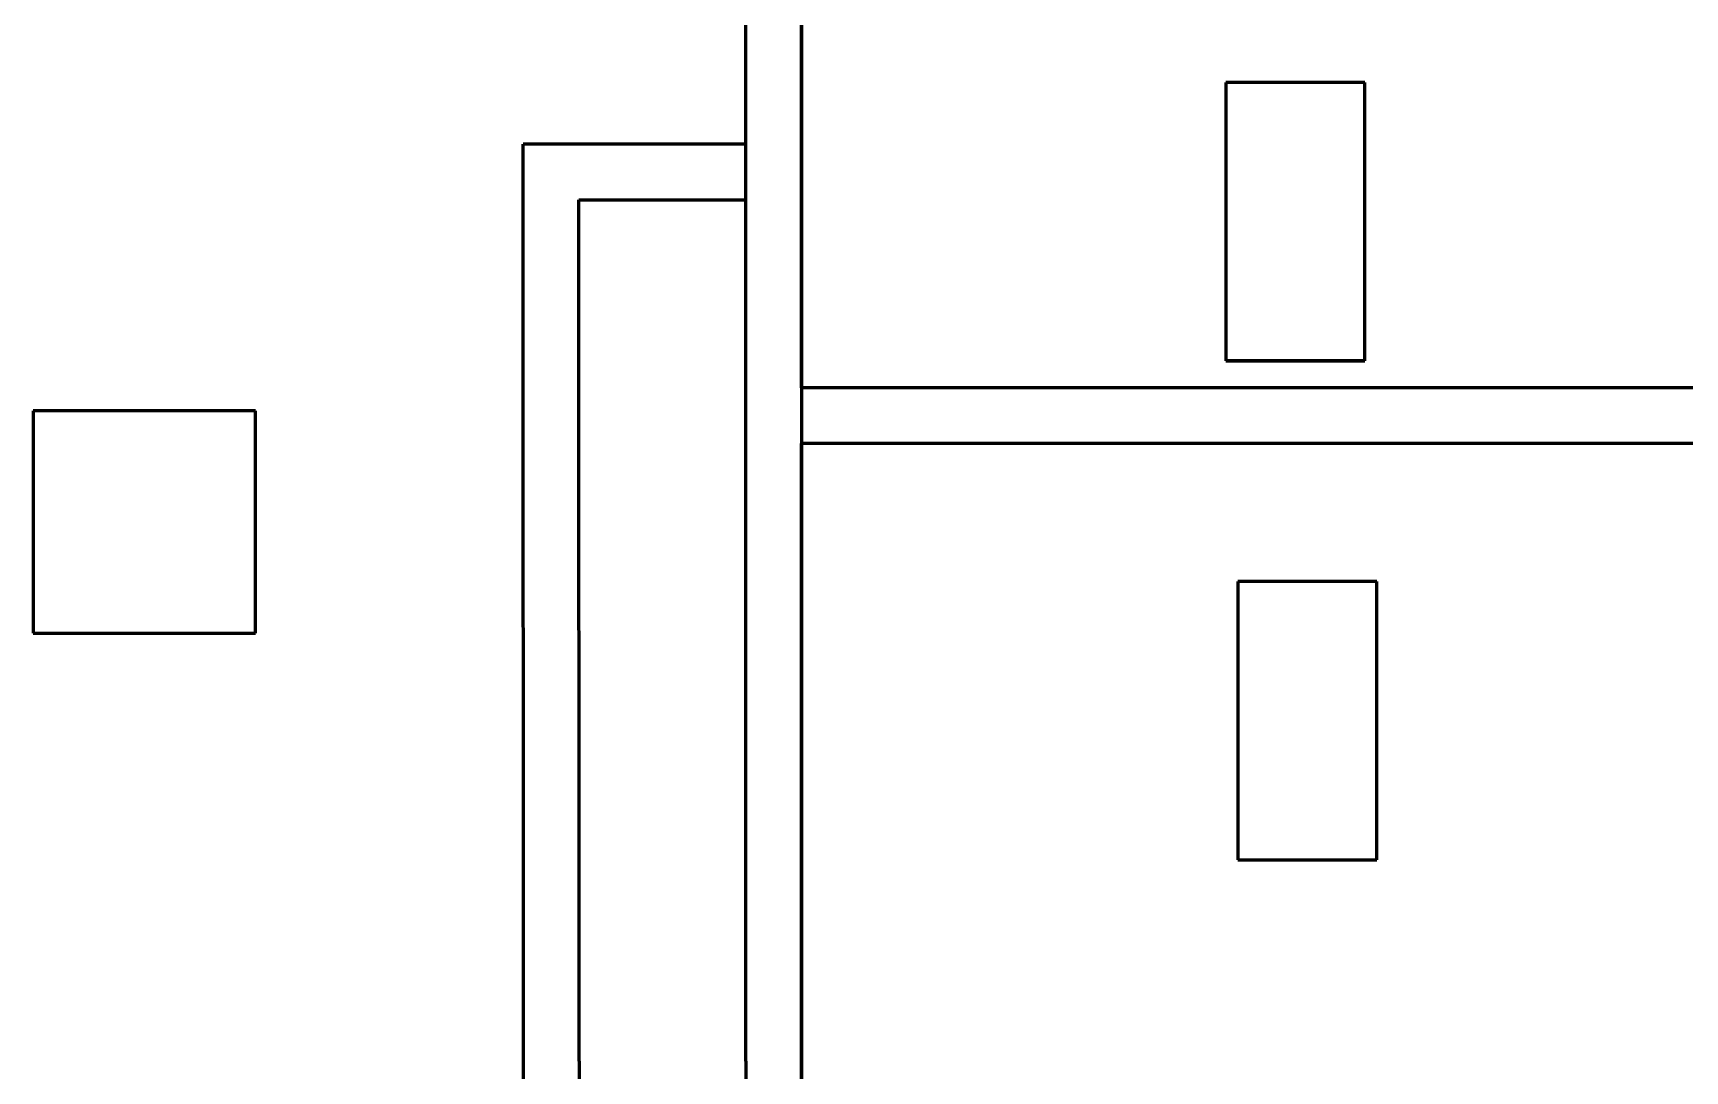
# Model space of a CAD drawing. Extents: x 0 to 297, y 0 to 292.
# Drawn here: x 222.98 to 237.84, y 138.13 to 147.46 of the extents above; entities that cross this region are included whole.
import ezdxf

# ---------------------------------------------------------------- set-up
doc = ezdxf.new("R2010")
doc.units = 0
doc.header["$MEASUREMENT"] = 0
doc.linetypes.add('K5LT_BASIC', pattern=[0])
doc.layers.add('Системный слой', color=7, linetype='Continuous')

# ---------------------------------------------------------------- blocks, each defined once
blk = doc.blocks.new('*U')
at = {"layer": 'Системный слой', "linetype": 'K5LT_BASIC', "lineweight": 60}
for p, q in [((234.958, 147.013), (233.708, 147.013)), ((233.708, 147.013), (233.708, 144.513)), ((234.958, 144.513), (234.958, 147.013)), ((233.708, 144.513), (234.958, 144.513)), ((224.985, 144.064), (222.985, 144.064)), ((222.985, 144.064), (222.985, 142.064)), ((224.985, 142.064), (224.985, 144.064)), ((235.067, 142.528), (233.817, 142.528)), ((233.817, 142.528), (233.817, 140.028)), ((235.067, 140.028), (235.067, 142.528)), ((222.985, 142.064), (224.985, 142.064)), ((233.817, 140.028), (235.067, 140.028))]:
    blk.add_line(p, q, dxfattribs=at)

msp = doc.modelspace()

# ---------------------------------------------------------------- linework, layer by layer
at = {"layer": 'Системный слой', "linetype": 'K5LT_BASIC', "lineweight": 60}
for p, q in [((229.893, 144.269), (229.893, 173.769)), ((229.393, 138.219), (229.393, 163.249)), ((229.893, 158.769), (229.893, 129.269)), ((229.391, 150.46), (229.391, 146.46)), ((229.391, 146.46), (227.391, 146.46)), ((227.393, 137.718), (227.391, 146.46)), ((227.891, 145.96), (229.391, 145.96)), ((227.893, 138.219), (227.891, 145.96)), ((234.958, 144.513), (233.708, 144.513)), ((231.142, 144.269), (229.893, 144.269)), ((251.142, 144.269), (231.142, 144.269)), ((231.142, 143.769), (229.893, 143.769)), ((229.893, 129.269), (229.893, 143.769)), ((229.893, 143.769), (229.893, 99.269)), ((251.142, 143.769), (231.142, 143.769)), ((227.893, 138.219), (227.893, 133.219)), ((229.393, 138.219), (229.393, 108.585))]:
    msp.add_line(p, q, dxfattribs=at)

# ---------------------------------------------------------------- block references
at = {"layer": 'Системный слой'}
msp.add_blockref('*U', (0, 0), dxfattribs=at)
msp.add_blockref('*U', (0, 0), dxfattribs=at)
msp.add_blockref('*U', (0, 0), dxfattribs=at)
msp.add_blockref('*U', (0, 0), dxfattribs=at)
msp.add_blockref('*U', (0, 0), dxfattribs=at)
msp.add_blockref('*U', (0, 0), dxfattribs=at)
msp.add_blockref('*U', (0, 0), dxfattribs=at)
msp.add_blockref('*U', (0, 0), dxfattribs=at)
msp.add_blockref('*U', (0, 0), dxfattribs=at)
msp.add_blockref('*U', (0, 0), dxfattribs=at)
msp.add_blockref('*U', (0, 0), dxfattribs=at)
msp.add_blockref('*U', (0, 0), dxfattribs=at)
msp.add_blockref('*U', (0, 0), dxfattribs=at)
msp.add_blockref('*U', (0, 0), dxfattribs=at)
msp.add_blockref('*U', (0, 0), dxfattribs=at)
msp.add_blockref('*U', (0, 0), dxfattribs=at)
msp.add_blockref('*U', (0, 0), dxfattribs=at)
msp.add_blockref('*U', (0, 0), dxfattribs=at)
msp.add_blockref('*U', (0, 0), dxfattribs=at)
msp.add_blockref('*U', (0, 0), dxfattribs=at)
msp.add_blockref('*U', (0, 0), dxfattribs=at)
msp.add_blockref('*U', (0, 0), dxfattribs=at)
msp.add_blockref('*U', (0, 0), dxfattribs=at)
msp.add_blockref('*U', (0, 0), dxfattribs=at)
msp.add_blockref('*U', (0, 0), dxfattribs=at)
msp.add_blockref('*U', (0, 0), dxfattribs=at)
msp.add_blockref('*U', (0, 0), dxfattribs=at)
msp.add_blockref('*U', (0, 0), dxfattribs=at)
msp.add_blockref('*U', (0, 0), dxfattribs=at)
msp.add_blockref('*U', (0, 0), dxfattribs=at)
msp.add_blockref('*U', (0, 0), dxfattribs=at)
msp.add_blockref('*U', (0, 0), dxfattribs=at)
msp.add_blockref('*U', (0, 0), dxfattribs=at)
msp.add_blockref('*U', (0, 0), dxfattribs=at)
msp.add_blockref('*U', (0, 0), dxfattribs=at)
msp.add_blockref('*U', (0, 0), dxfattribs=at)
msp.add_blockref('*U', (0, 0), dxfattribs=at)
msp.add_blockref('*U', (0, 0), dxfattribs=at)
msp.add_blockref('*U', (0, 0), dxfattribs=at)
msp.add_blockref('*U', (0, 0), dxfattribs=at)
msp.add_blockref('*U', (0, 0), dxfattribs=at)
msp.add_blockref('*U', (0, 0), dxfattribs=at)
msp.add_blockref('*U', (0, 0), dxfattribs=at)
msp.add_blockref('*U', (0, 0), dxfattribs=at)
msp.add_blockref('*U', (0, 0), dxfattribs=at)
msp.add_blockref('*U', (0, 0), dxfattribs=at)
msp.add_blockref('*U', (0, 0), dxfattribs=at)
msp.add_blockref('*U', (0, 0), dxfattribs=at)
msp.add_blockref('*U', (0, 0), dxfattribs=at)
msp.add_blockref('*U', (0, 0), dxfattribs=at)
msp.add_blockref('*U', (0, 0), dxfattribs=at)
msp.add_blockref('*U', (0, 0), dxfattribs=at)
msp.add_blockref('*U', (0, 0), dxfattribs=at)
msp.add_blockref('*U', (0, 0), dxfattribs=at)
msp.add_blockref('*U', (0, 0), dxfattribs=at)
msp.add_blockref('*U', (0, 0), dxfattribs=at)
msp.add_blockref('*U', (0, 0), dxfattribs=at)
msp.add_blockref('*U', (0, 0), dxfattribs=at)
msp.add_blockref('*U', (0, 0), dxfattribs=at)
msp.add_blockref('*U', (0, 0), dxfattribs=at)
msp.add_blockref('*U', (0, 0), dxfattribs=at)
msp.add_blockref('*U', (0, 0), dxfattribs=at)
msp.add_blockref('*U', (0, 0), dxfattribs=at)
msp.add_blockref('*U', (0, 0), dxfattribs=at)
msp.add_blockref('*U', (0, 0), dxfattribs=at)
msp.add_blockref('*U', (0, 0), dxfattribs=at)
msp.add_blockref('*U', (0, 0), dxfattribs=at)
msp.add_blockref('*U', (0, 0), dxfattribs=at)
msp.add_blockref('*U', (0, 0), dxfattribs=at)
msp.add_blockref('*U', (0, 0), dxfattribs=at)
msp.add_blockref('*U', (0, 0), dxfattribs=at)
msp.add_blockref('*U', (0, 0), dxfattribs=at)
msp.add_blockref('*U', (0, 0), dxfattribs=at)
msp.add_blockref('*U', (0, 0), dxfattribs=at)
msp.add_blockref('*U', (0, 0), dxfattribs=at)
msp.add_blockref('*U', (0, 0), dxfattribs=at)
msp.add_blockref('*U', (0, 0), dxfattribs=at)
msp.add_blockref('*U', (0, 0), dxfattribs=at)
msp.add_blockref('*U', (0, 0), dxfattribs=at)
msp.add_blockref('*U', (0, 0), dxfattribs=at)
msp.add_blockref('*U', (0, 0), dxfattribs=at)
msp.add_blockref('*U', (0, 0), dxfattribs=at)
msp.add_blockref('*U', (0, 0), dxfattribs=at)
msp.add_blockref('*U', (0, 0), dxfattribs=at)
msp.add_blockref('*U', (0, 0), dxfattribs=at)
msp.add_blockref('*U', (0, 0), dxfattribs=at)
msp.add_blockref('*U', (0, 0), dxfattribs=at)
msp.add_blockref('*U', (0, 0), dxfattribs=at)
msp.add_blockref('*U', (0, 0), dxfattribs=at)
msp.add_blockref('*U', (0, 0), dxfattribs=at)
msp.add_blockref('*U', (0, 0), dxfattribs=at)
msp.add_blockref('*U', (0, 0), dxfattribs=at)
msp.add_blockref('*U', (0, 0), dxfattribs=at)
msp.add_blockref('*U', (0, 0), dxfattribs=at)
msp.add_blockref('*U', (0, 0), dxfattribs=at)
msp.add_blockref('*U', (0, 0), dxfattribs=at)
msp.add_blockref('*U', (0, 0), dxfattribs=at)
msp.add_blockref('*U', (0, 0), dxfattribs=at)
msp.add_blockref('*U', (0, 0), dxfattribs=at)
msp.add_blockref('*U', (0, 0), dxfattribs=at)
msp.add_blockref('*U', (0, 0), dxfattribs=at)
msp.add_blockref('*U', (0, 0), dxfattribs=at)
msp.add_blockref('*U', (0, 0), dxfattribs=at)
msp.add_blockref('*U', (0, 0), dxfattribs=at)
msp.add_blockref('*U', (0, 0), dxfattribs=at)
msp.add_blockref('*U', (0, 0), dxfattribs=at)
msp.add_blockref('*U', (0, 0), dxfattribs=at)
msp.add_blockref('*U', (0, 0), dxfattribs=at)
msp.add_blockref('*U', (0, 0), dxfattribs=at)
msp.add_blockref('*U', (0, 0), dxfattribs=at)
msp.add_blockref('*U', (0, 0), dxfattribs=at)
msp.add_blockref('*U', (0, 0), dxfattribs=at)
msp.add_blockref('*U', (0, 0), dxfattribs=at)
msp.add_blockref('*U', (0, 0), dxfattribs=at)
msp.add_blockref('*U', (0, 0), dxfattribs=at)
msp.add_blockref('*U', (0, 0), dxfattribs=at)
msp.add_blockref('*U', (0, 0), dxfattribs=at)
msp.add_blockref('*U', (0, 0), dxfattribs=at)
msp.add_blockref('*U', (0, 0), dxfattribs=at)
msp.add_blockref('*U', (0, 0), dxfattribs=at)
msp.add_blockref('*U', (0, 0), dxfattribs=at)
msp.add_blockref('*U', (0, 0), dxfattribs=at)
msp.add_blockref('*U', (0, 0), dxfattribs=at)
msp.add_blockref('*U', (0, 0), dxfattribs=at)
msp.add_blockref('*U', (0, 0), dxfattribs=at)
msp.add_blockref('*U', (0, 0), dxfattribs=at)
msp.add_blockref('*U', (0, 0), dxfattribs=at)
msp.add_blockref('*U', (0, 0), dxfattribs=at)
msp.add_blockref('*U', (0, 0), dxfattribs=at)
msp.add_blockref('*U', (0, 0), dxfattribs=at)
msp.add_blockref('*U', (0, 0), dxfattribs=at)
msp.add_blockref('*U', (0, 0), dxfattribs=at)
msp.add_blockref('*U', (0, 0), dxfattribs=at)
msp.add_blockref('*U', (0, 0), dxfattribs=at)
msp.add_blockref('*U', (0, 0), dxfattribs=at)
msp.add_blockref('*U', (0, 0), dxfattribs=at)
msp.add_blockref('*U', (0, 0), dxfattribs=at)
msp.add_blockref('*U', (0, 0), dxfattribs=at)
msp.add_blockref('*U', (0, 0), dxfattribs=at)
msp.add_blockref('*U', (0, 0), dxfattribs=at)
msp.add_blockref('*U', (0, 0), dxfattribs=at)
msp.add_blockref('*U', (0, 0), dxfattribs=at)
msp.add_blockref('*U', (0, 0), dxfattribs=at)
msp.add_blockref('*U', (0, 0), dxfattribs=at)
msp.add_blockref('*U', (0, 0), dxfattribs=at)
msp.add_blockref('*U', (0, 0), dxfattribs=at)
msp.add_blockref('*U', (0, 0), dxfattribs=at)
msp.add_blockref('*U', (0, 0), dxfattribs=at)
msp.add_blockref('*U', (0, 0), dxfattribs=at)
msp.add_blockref('*U', (0, 0), dxfattribs=at)
msp.add_blockref('*U', (0, 0), dxfattribs=at)
msp.add_blockref('*U', (0, 0), dxfattribs=at)
msp.add_blockref('*U', (0, 0), dxfattribs=at)
msp.add_blockref('*U', (0, 0), dxfattribs=at)
msp.add_blockref('*U', (0, 0), dxfattribs=at)
msp.add_blockref('*U', (0, 0), dxfattribs=at)
msp.add_blockref('*U', (0, 0), dxfattribs=at)
msp.add_blockref('*U', (0, 0), dxfattribs=at)
msp.add_blockref('*U', (0, 0), dxfattribs=at)
msp.add_blockref('*U', (0, 0), dxfattribs=at)
msp.add_blockref('*U', (0, 0), dxfattribs=at)
msp.add_blockref('*U', (0, 0), dxfattribs=at)
msp.add_blockref('*U', (0, 0), dxfattribs=at)
msp.add_blockref('*U', (0, 0), dxfattribs=at)
msp.add_blockref('*U', (0, 0), dxfattribs=at)
msp.add_blockref('*U', (0, 0), dxfattribs=at)
msp.add_blockref('*U', (0, 0), dxfattribs=at)
msp.add_blockref('*U', (0, 0), dxfattribs=at)
msp.add_blockref('*U', (0, 0), dxfattribs=at)
msp.add_blockref('*U', (0, 0), dxfattribs=at)
msp.add_blockref('*U', (0, 0), dxfattribs=at)
msp.add_blockref('*U', (0, 0), dxfattribs=at)
msp.add_blockref('*U', (0, 0), dxfattribs=at)
msp.add_blockref('*U', (0, 0), dxfattribs=at)
msp.add_blockref('*U', (0, 0), dxfattribs=at)
msp.add_blockref('*U', (0, 0), dxfattribs=at)
msp.add_blockref('*U', (0, 0), dxfattribs=at)
msp.add_blockref('*U', (0, 0), dxfattribs=at)
msp.add_blockref('*U', (0, 0), dxfattribs=at)
msp.add_blockref('*U', (0, 0), dxfattribs=at)
msp.add_blockref('*U', (0, 0), dxfattribs=at)
msp.add_blockref('*U', (0, 0), dxfattribs=at)
msp.add_blockref('*U', (0, 0), dxfattribs=at)
msp.add_blockref('*U', (0, 0), dxfattribs=at)
msp.add_blockref('*U', (0, 0), dxfattribs=at)
msp.add_blockref('*U', (0, 0), dxfattribs=at)
msp.add_blockref('*U', (0, 0), dxfattribs=at)
msp.add_blockref('*U', (0, 0), dxfattribs=at)
msp.add_blockref('*U', (0, 0), dxfattribs=at)
msp.add_blockref('*U', (0, 0), dxfattribs=at)
msp.add_blockref('*U', (0, 0), dxfattribs=at)
msp.add_blockref('*U', (0, 0), dxfattribs=at)
msp.add_blockref('*U', (0, 0), dxfattribs=at)
msp.add_blockref('*U', (0, 0), dxfattribs=at)
msp.add_blockref('*U', (0, 0), dxfattribs=at)
msp.add_blockref('*U', (0, 0), dxfattribs=at)
msp.add_blockref('*U', (0, 0), dxfattribs=at)
msp.add_blockref('*U', (0, 0), dxfattribs=at)
msp.add_blockref('*U', (0, 0), dxfattribs=at)
msp.add_blockref('*U', (0, 0), dxfattribs=at)
msp.add_blockref('*U', (0, 0), dxfattribs=at)
msp.add_blockref('*U', (0, 0), dxfattribs=at)
msp.add_blockref('*U', (0, 0), dxfattribs=at)
msp.add_blockref('*U', (0, 0), dxfattribs=at)
msp.add_blockref('*U', (0, 0), dxfattribs=at)
msp.add_blockref('*U', (0, 0), dxfattribs=at)
msp.add_blockref('*U', (0, 0), dxfattribs=at)
msp.add_blockref('*U', (0, 0), dxfattribs=at)
msp.add_blockref('*U', (0, 0), dxfattribs=at)
msp.add_blockref('*U', (0, 0), dxfattribs=at)
msp.add_blockref('*U', (0, 0), dxfattribs=at)
msp.add_blockref('*U', (0, 0), dxfattribs=at)
msp.add_blockref('*U', (0, 0), dxfattribs=at)
msp.add_blockref('*U', (0, 0), dxfattribs=at)
msp.add_blockref('*U', (0, 0), dxfattribs=at)
msp.add_blockref('*U', (0, 0), dxfattribs=at)
msp.add_blockref('*U', (0, 0), dxfattribs=at)
msp.add_blockref('*U', (0, 0), dxfattribs=at)
msp.add_blockref('*U', (0, 0), dxfattribs=at)
msp.add_blockref('*U', (0, 0), dxfattribs=at)
msp.add_blockref('*U', (0, 0), dxfattribs=at)
msp.add_blockref('*U', (0, 0), dxfattribs=at)
msp.add_blockref('*U', (0, 0), dxfattribs=at)
msp.add_blockref('*U', (0, 0), dxfattribs=at)
msp.add_blockref('*U', (0, 0), dxfattribs=at)
msp.add_blockref('*U', (0, 0), dxfattribs=at)
msp.add_blockref('*U', (0, 0), dxfattribs=at)
msp.add_blockref('*U', (0, 0), dxfattribs=at)
msp.add_blockref('*U', (0, 0), dxfattribs=at)
msp.add_blockref('*U', (0, 0), dxfattribs=at)
msp.add_blockref('*U', (0, 0), dxfattribs=at)
msp.add_blockref('*U', (0, 0), dxfattribs=at)
msp.add_blockref('*U', (0, 0), dxfattribs=at)
msp.add_blockref('*U', (0, 0), dxfattribs=at)
msp.add_blockref('*U', (0, 0), dxfattribs=at)
msp.add_blockref('*U', (0, 0), dxfattribs=at)
msp.add_blockref('*U', (0, 0), dxfattribs=at)
msp.add_blockref('*U', (0, 0), dxfattribs=at)
msp.add_blockref('*U', (0, 0), dxfattribs=at)
msp.add_blockref('*U', (0, 0), dxfattribs=at)
msp.add_blockref('*U', (0, 0), dxfattribs=at)
msp.add_blockref('*U', (0, 0), dxfattribs=at)
msp.add_blockref('*U', (0, 0), dxfattribs=at)
msp.add_blockref('*U', (0, 0), dxfattribs=at)
msp.add_blockref('*U', (0, 0), dxfattribs=at)
msp.add_blockref('*U', (0, 0), dxfattribs=at)
msp.add_blockref('*U', (0, 0), dxfattribs=at)
msp.add_blockref('*U', (0, 0), dxfattribs=at)
msp.add_blockref('*U', (0, 0), dxfattribs=at)
msp.add_blockref('*U', (0, 0), dxfattribs=at)
msp.add_blockref('*U', (0, 0), dxfattribs=at)
msp.add_blockref('*U', (0, 0), dxfattribs=at)
msp.add_blockref('*U', (0, 0), dxfattribs=at)
msp.add_blockref('*U', (0, 0), dxfattribs=at)
msp.add_blockref('*U', (0, 0), dxfattribs=at)
msp.add_blockref('*U', (0, 0), dxfattribs=at)
msp.add_blockref('*U', (0, 0), dxfattribs=at)
msp.add_blockref('*U', (0, 0), dxfattribs=at)
msp.add_blockref('*U', (0, 0), dxfattribs=at)
msp.add_blockref('*U', (0, 0), dxfattribs=at)
msp.add_blockref('*U', (0, 0), dxfattribs=at)
msp.add_blockref('*U', (0, 0), dxfattribs=at)
msp.add_blockref('*U', (0, 0), dxfattribs=at)
msp.add_blockref('*U', (0, 0), dxfattribs=at)
msp.add_blockref('*U', (0, 0), dxfattribs=at)
msp.add_blockref('*U', (0, 0), dxfattribs=at)
msp.add_blockref('*U', (0, 0), dxfattribs=at)
msp.add_blockref('*U', (0, 0), dxfattribs=at)
msp.add_blockref('*U', (0, 0), dxfattribs=at)
msp.add_blockref('*U', (0, 0), dxfattribs=at)
msp.add_blockref('*U', (0, 0), dxfattribs=at)
msp.add_blockref('*U', (0, 0), dxfattribs=at)
msp.add_blockref('*U', (0, 0), dxfattribs=at)
msp.add_blockref('*U', (0, 0), dxfattribs=at)
msp.add_blockref('*U', (0, 0), dxfattribs=at)
msp.add_blockref('*U', (0, 0), dxfattribs=at)
msp.add_blockref('*U', (0, 0), dxfattribs=at)
msp.add_blockref('*U', (0, 0), dxfattribs=at)
msp.add_blockref('*U', (0, 0), dxfattribs=at)
msp.add_blockref('*U', (0, 0), dxfattribs=at)
msp.add_blockref('*U', (0, 0), dxfattribs=at)
msp.add_blockref('*U', (0, 0), dxfattribs=at)
msp.add_blockref('*U', (0, 0), dxfattribs=at)
msp.add_blockref('*U', (0, 0), dxfattribs=at)
msp.add_blockref('*U', (0, 0), dxfattribs=at)
msp.add_blockref('*U', (0, 0), dxfattribs=at)
msp.add_blockref('*U', (0, 0), dxfattribs=at)
msp.add_blockref('*U', (0, 0), dxfattribs=at)
msp.add_blockref('*U', (0, 0), dxfattribs=at)
msp.add_blockref('*U', (0, 0), dxfattribs=at)
msp.add_blockref('*U', (0, 0), dxfattribs=at)
msp.add_blockref('*U', (0, 0), dxfattribs=at)
msp.add_blockref('*U', (0, 0), dxfattribs=at)
msp.add_blockref('*U', (0, 0), dxfattribs=at)
msp.add_blockref('*U', (0, 0), dxfattribs=at)
msp.add_blockref('*U', (0, 0), dxfattribs=at)
msp.add_blockref('*U', (0, 0), dxfattribs=at)
msp.add_blockref('*U', (0, 0), dxfattribs=at)
msp.add_blockref('*U', (0, 0), dxfattribs=at)
msp.add_blockref('*U', (0, 0), dxfattribs=at)
msp.add_blockref('*U', (0, 0), dxfattribs=at)
msp.add_blockref('*U', (0, 0), dxfattribs=at)
msp.add_blockref('*U', (0, 0), dxfattribs=at)
msp.add_blockref('*U', (0, 0), dxfattribs=at)
msp.add_blockref('*U', (0, 0), dxfattribs=at)
msp.add_blockref('*U', (0, 0), dxfattribs=at)
msp.add_blockref('*U', (0, 0), dxfattribs=at)
msp.add_blockref('*U', (0, 0), dxfattribs=at)
msp.add_blockref('*U', (0, 0), dxfattribs=at)
msp.add_blockref('*U', (0, 0), dxfattribs=at)
msp.add_blockref('*U', (0, 0), dxfattribs=at)
msp.add_blockref('*U', (0, 0), dxfattribs=at)
msp.add_blockref('*U', (0, 0), dxfattribs=at)
msp.add_blockref('*U', (0, 0), dxfattribs=at)
msp.add_blockref('*U', (0, 0), dxfattribs=at)
msp.add_blockref('*U', (0, 0), dxfattribs=at)
msp.add_blockref('*U', (0, 0), dxfattribs=at)
msp.add_blockref('*U', (0, 0), dxfattribs=at)
msp.add_blockref('*U', (0, 0), dxfattribs=at)
msp.add_blockref('*U', (0, 0), dxfattribs=at)
msp.add_blockref('*U', (0, 0), dxfattribs=at)
msp.add_blockref('*U', (0, 0), dxfattribs=at)
msp.add_blockref('*U', (0, 0), dxfattribs=at)
msp.add_blockref('*U', (0, 0), dxfattribs=at)
msp.add_blockref('*U', (0, 0), dxfattribs=at)
msp.add_blockref('*U', (0, 0), dxfattribs=at)
msp.add_blockref('*U', (0, 0), dxfattribs=at)
msp.add_blockref('*U', (0, 0), dxfattribs=at)
msp.add_blockref('*U', (0, 0), dxfattribs=at)
msp.add_blockref('*U', (0, 0), dxfattribs=at)
msp.add_blockref('*U', (0, 0), dxfattribs=at)
msp.add_blockref('*U', (0, 0), dxfattribs=at)
msp.add_blockref('*U', (0, 0), dxfattribs=at)
msp.add_blockref('*U', (0, 0), dxfattribs=at)
msp.add_blockref('*U', (0, 0), dxfattribs=at)
msp.add_blockref('*U', (0, 0), dxfattribs=at)
msp.add_blockref('*U', (0, 0), dxfattribs=at)
msp.add_blockref('*U', (0, 0), dxfattribs=at)
msp.add_blockref('*U', (0, 0), dxfattribs=at)
msp.add_blockref('*U', (0, 0), dxfattribs=at)
msp.add_blockref('*U', (0, 0), dxfattribs=at)
msp.add_blockref('*U', (0, 0), dxfattribs=at)
msp.add_blockref('*U', (0, 0), dxfattribs=at)
msp.add_blockref('*U', (0, 0), dxfattribs=at)
msp.add_blockref('*U', (0, 0), dxfattribs=at)
msp.add_blockref('*U', (0, 0), dxfattribs=at)
msp.add_blockref('*U', (0, 0), dxfattribs=at)
msp.add_blockref('*U', (0, 0), dxfattribs=at)
msp.add_blockref('*U', (0, 0), dxfattribs=at)
msp.add_blockref('*U', (0, 0), dxfattribs=at)
msp.add_blockref('*U', (0, 0), dxfattribs=at)
msp.add_blockref('*U', (0, 0), dxfattribs=at)
msp.add_blockref('*U', (0, 0), dxfattribs=at)
msp.add_blockref('*U', (0, 0), dxfattribs=at)
msp.add_blockref('*U', (0, 0), dxfattribs=at)
msp.add_blockref('*U', (0, 0), dxfattribs=at)
msp.add_blockref('*U', (0, 0), dxfattribs=at)
msp.add_blockref('*U', (0, 0), dxfattribs=at)
msp.add_blockref('*U', (0, 0), dxfattribs=at)
msp.add_blockref('*U', (0, 0), dxfattribs=at)
msp.add_blockref('*U', (0, 0), dxfattribs=at)
msp.add_blockref('*U', (0, 0), dxfattribs=at)
msp.add_blockref('*U', (0, 0), dxfattribs=at)
msp.add_blockref('*U', (0, 0), dxfattribs=at)

doc.saveas('drawing.dxf')
